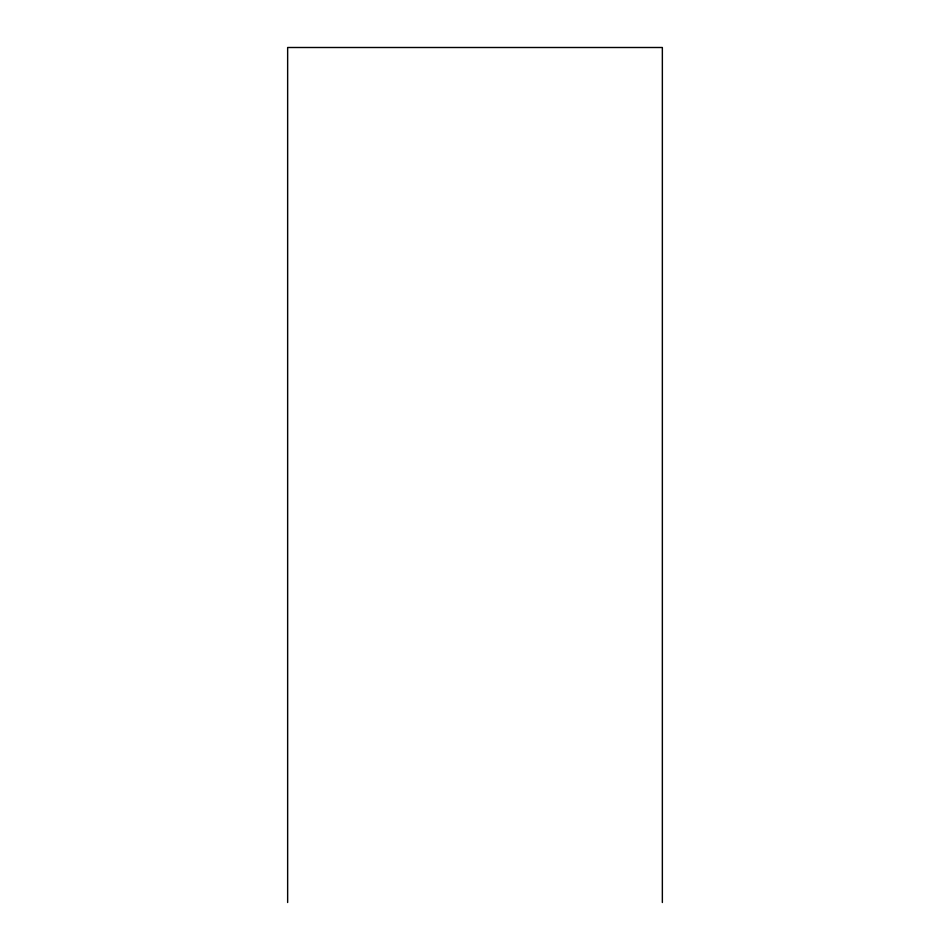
<?xml version="1.0" encoding="UTF-8"?>
<svg xmlns="http://www.w3.org/2000/svg" width="950" height="950" viewBox="0 0 950 950"><rect width="100%" height="100%" fill="white"/><g stroke="black" fill="none" stroke-linecap="round" stroke-linejoin="round"><path stroke-width="1.43" d="M662.352 902.5L662.352 47.5L287.648 47.5L287.648 902.5"/></g></svg>
